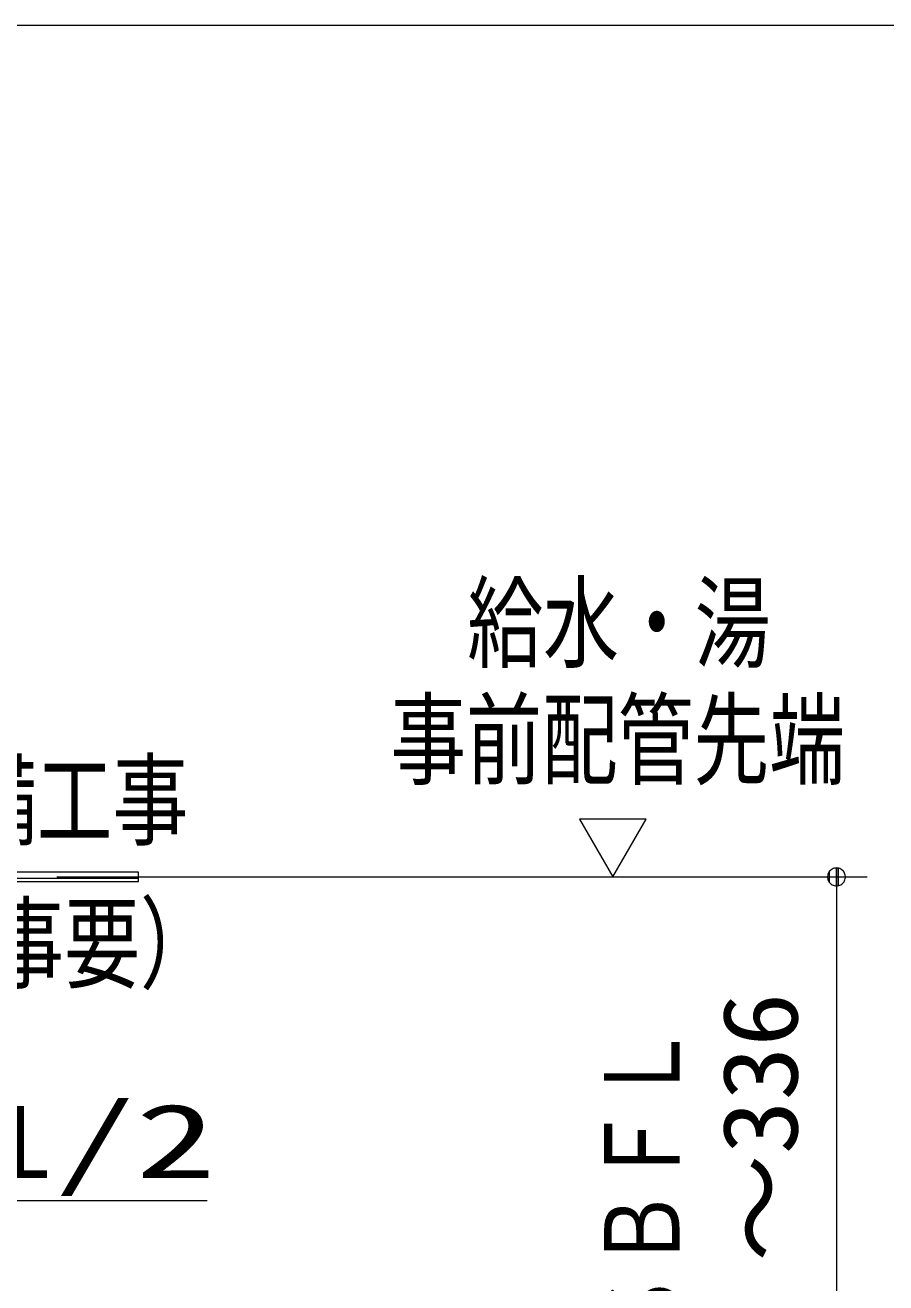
# Model space of a CAD drawing. Units: millimetres on the paper. Extents: x -305 to 305, y -152 to 152.
# Drawn here: x 4.77 to 32.7, y 18.82 to 59.63 of the extents above; entities that cross this region are included whole.
import ezdxf
from ezdxf.enums import TextEntityAlignment as Align

# ---------------------------------------------------------------- set-up
doc = ezdxf.new("R2010")
doc.units = ezdxf.units.MM
doc.layers.add('0-1_RV', color=7, linetype='Continuous', lineweight=9)
doc.layers.add('0-2_0', color=7, linetype='Continuous', lineweight=9)
doc.styles.add('ＭＳ ゴシック', font='')
doc.styles.get('ＭＳ ゴシック').set_extended_font_data('MS Gothic')

# ---------------------------------------------------------------- blocks, each defined once
blk = doc.blocks.new('_DOTSMALL')
at = {"layer": '0-2_0'}
for p, q in [((0.0746, 0.1), (-0.0746, 0.1)), ((0.1223, -0.0248), (-0.1223, -0.0248))]:
    blk.add_line(p, q, dxfattribs=at)
for points in [[(0.125, 0), (0.124, 0.0157), (0.1211, 0.0311), (0.1162, 0.046), (0.1095, 0.0602), (0.1011, 0.0735), (0.0911, 0.0856), (0.0797, 0.0963), (0.067, 0.1055), (0.0532, 0.1131), (0.0386, 0.1189), (0.0234, 0.1228), (0.0078, 0.1248), (-0.0078, 0.1248), (-0.0234, 0.1228), (-0.0386, 0.1189), (-0.0532, 0.1131), (-0.067, 0.1055), (-0.0797, 0.0963), (-0.0911, 0.0856), (-0.1011, 0.0735), (-0.1095, 0.0602), (-0.1162, 0.046), (-0.1211, 0.0311), (-0.124, 0.0157), (-0.125, 0), (0, 0)], [(-0.125, 0), (-0.124, -0.0157), (-0.1211, -0.0311), (-0.1162, -0.046), (-0.1095, -0.0602), (-0.1011, -0.0735), (-0.0911, -0.0856), (-0.0797, -0.0963), (-0.067, -0.1055), (-0.0532, -0.1131), (-0.0386, -0.1189), (-0.0234, -0.1228), (-0.0078, -0.1248), (0.0078, -0.1248), (0.0234, -0.1228), (0.0386, -0.1189), (0.0532, -0.1131), (0.067, -0.1055), (0.0797, -0.0963), (0.0911, -0.0856), (0.1011, -0.0735), (0.1095, -0.0602), (0.1162, -0.046), (0.1211, -0.0311), (0.124, -0.0157), (0.125, 0), (0, 0)]]:
    blk.add_lwpolyline(points, close=True, dxfattribs=at)
blk = doc.blocks.new('TRI')
at = {"layer": '0-2_0'}
blk.add_lwpolyline([(0.5, 0.866), (0, 0), (1, 0)], close=True, dxfattribs=at)

msp = doc.modelspace()

# ---------------------------------------------------------------- linework, layer by layer
at = {"layer": '0-1_RV'}
for p, q in [((-43.041, 59.627), (100.948, 59.627)), ((8.441, 32.143), (-8.377, 32.143)), ((8.441, 32.143), (-8.377, 32.143)), ((8.441, 31.943), (-8.377, 31.943)), ((5.793, 31.993), (32.101, 31.993)), ((31.101, 31.993), (31.101, 16.004))]:
    msp.add_line(p, q, dxfattribs=at)
msp.add_lwpolyline([(-8.377, 31.843), (8.441, 31.843), (8.441, 32.143), (-8.377, 32.143)], close=True, dxfattribs=at)
msp.add_lwpolyline([(10.677, 21.487), (-4.831, 21.487), (-8.889, 29.603)], dxfattribs=at)

# ---------------------------------------------------------------- block references
for name, p, xscale, yscale, rotation in [('TRI', (23.844, 31.993), 2.16, 2.16, 60), ('_DOTSMALL', (31.101, 31.993), 2.32, 2.32, 90)]:
    msp.add_blockref(name, p, dxfattribs=dict(at, xscale=xscale, yscale=yscale, rotation=rotation))

# ---------------------------------------------------------------- texts
at = {"layer": '0-1_RV', "style": 'ＭＳ ゴシック'}
for s, width, p in [('給水・湯', 0.75, (19.117, 38.313)), ('事前配管先端', 0.75, (16.618, 34.522)), ('以降設備工事', 0.75, (-4.7, 32.556)), ('（相番工事要）', 0.75, (-6.268, 27.91)), ('PJ 1/2', 1.6, (-4.748, 21.502))]:
    msp.add_text(s, height=2.405, dxfattribs=dict(at, width=width)).set_placement(p, align=Align.BOTTOM_LEFT)
for s, width, p in [('\u3000～336', 1.05, (30.571, 15.996)), ('ＳＢＦＬ', 0.8, (26.741, 16.569))]:
    msp.add_text(s, height=2.444, rotation=90, dxfattribs=dict(at, width=width)).set_placement(p, align=Align.BOTTOM_LEFT)

doc.saveas('drawing.dxf')
